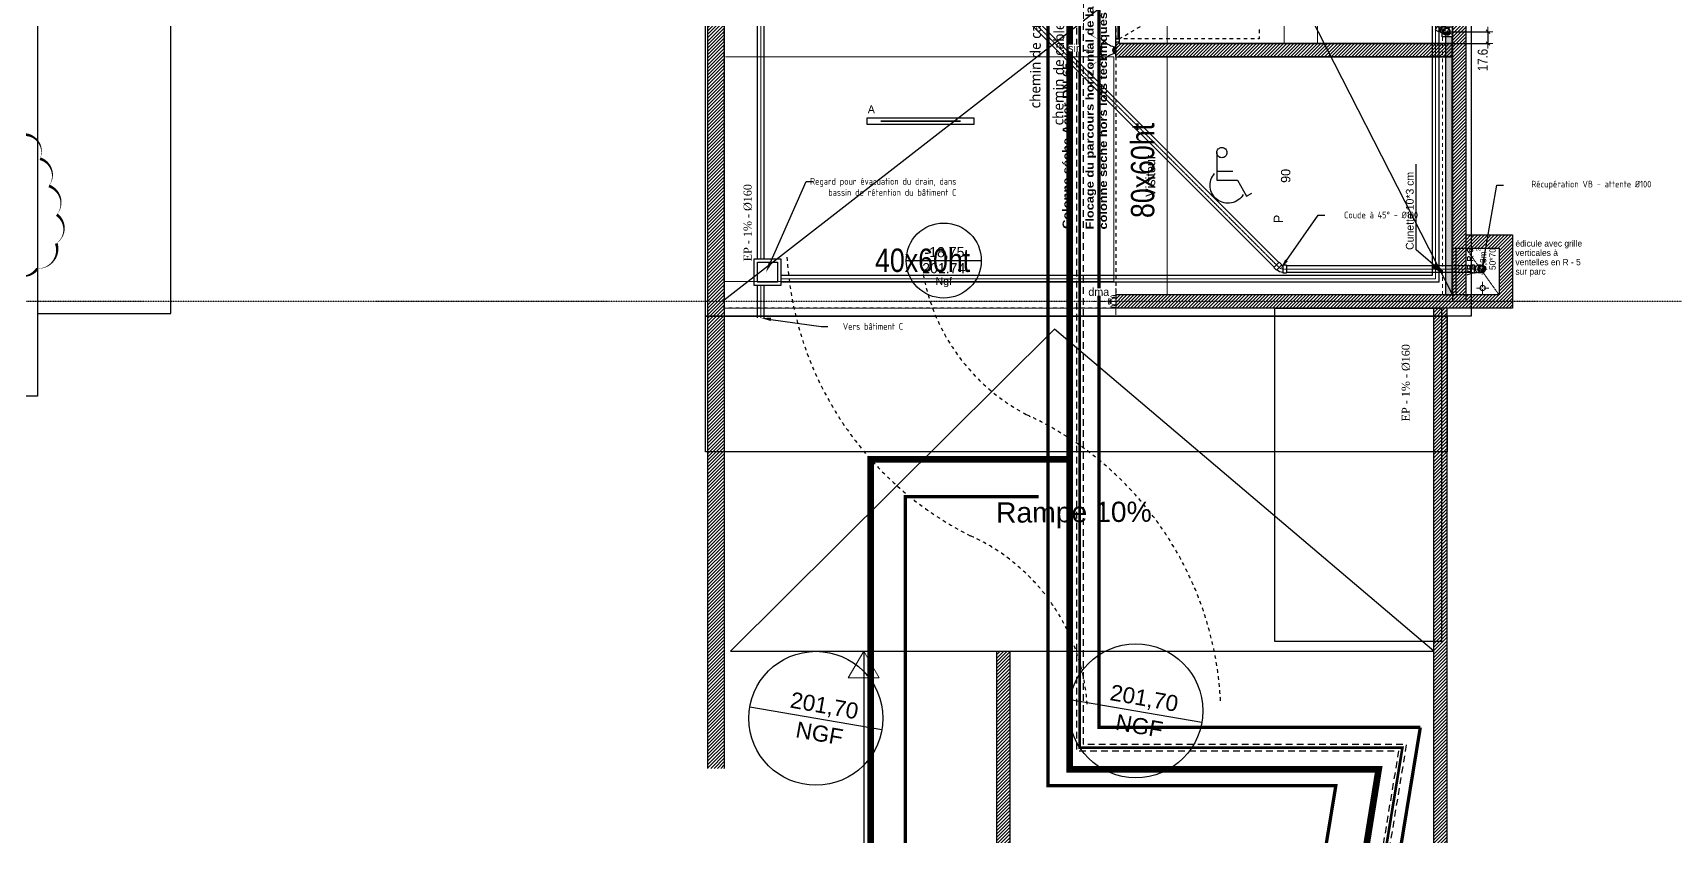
# Model space of a CAD drawing. Header units: centimetres. Extents: x 2097 to 16812, y -3973 to 8191.
# Drawn here: x 9811 to 12275, y 1532 to 2738 of the extents above; entities that cross this region are included whole.
import ezdxf
from ezdxf import colors
from ezdxf.entities.mleader import LeaderData, LeaderLine
from ezdxf.math import Vec2, Vec3

# ---------------------------------------------------------------- set-up
doc = ezdxf.new("R2010")
doc.units = ezdxf.units.CM
for name, pattern in [('ACAD_ISO02W100', [15, 12, -3]), ('AXES', [4, 2.5, -0.5, 0.5, -0.5]), ('CACHE', [0.75, 0.5, -0.25]), ('prlm_ef', [0.165, 0.1, -0.065]), ('Style de ligne -1', [0.41664, 0.20828, -0.20836]), ('VW-01', [0.41656, 0.20828, -0.20828])]:
    doc.linetypes.add(name, pattern=pattern)
doc.layers.get('0').update_dxf_attribs({"color": 252, "lineweight": 18})
for name, color, linetype, lineweight in [('01_poutres', 252, 'Continuous', 20), ('01_texte_repere', 252, 'Continuous', 20), ('_GAZELEC-RESERVATION', 1, 'Continuous', 18), ('AA_COTES', 253, 'Continuous', 0), ('Fontanel-rsd', 7, 'Continuous', 0)]:
    doc.layers.add(name, color=color, linetype=linetype, lineweight=lineweight)
for name, color, linetype in [('01_texte', 252, 'Continuous'), ('B GÈnÈral_Hatch', 252, 'Continuous'), ('B Général', 252, 'Continuous'), ('C ANNOTATIONS-axes horizontaux', 252, 'VW-01'), ('C ANNOTATIONS-Niveaux', 252, 'Continuous'), ('C ANNOTATIONS-prestations', 252, 'Continuous'), ('C ANNOTATIONS-texte', 252, 'Continuous'), ('C ANNOTATIONS-texte_Hatch', 252, 'Continuous'), ('prlm-BA', 252, 'Continuous'), ('prlm-CHAUFF', 30, 'Continuous'), ('prlm-EAU-EF', 161, 'Continuous'), ('prlm-EAU-EP', 141, 'Continuous'), ('prlm-ELEC-BT', 63, 'Continuous'), ('prlm-ELEC-CFO', 201, 'Continuous'), ('prlm-ELEC-SSI', 230, 'Continuous'), ('prlm-MOD', 64, 'Continuous'), ('prlm-TELECOM', 30, 'Continuous')]:
    doc.layers.add(name, color=color, linetype=linetype)
doc.layers.add('prlm-ZEROPLOT', color=254, linetype='Continuous', plot=False)
doc.styles.add('Arial', font='arial.ttf')
doc.styles.add('CEDREP', font='')
doc.styles.add('CHAUFF', font='trebucbi.ttf', dxfattribs={"height": 0.001})
doc.styles.add('Eurostile', font='')
doc.styles.add('Eurostile (bold)', font='')
doc.styles.add('Geneva', font='arial.ttf')
doc.styles.add('Helvetica', font='arial.ttf')
doc.styles.add('prlm-eau-ef', font='ariblk.ttf', dxfattribs={"height": 18})
doc.styles.add('prlm-eau-euev', font='pala.ttf', dxfattribs={"height": 18})
doc.styles.add('prlm-elec-cfo', font='comic.ttf', dxfattribs={"height": 12})
doc.styles.add('prlm-elec-ssi', font='comic.ttf', dxfattribs={"height": 12})
doc.styles.get("Standard").update_dxf_attribs({"font": 'isocp.shx', "height": 15})
doc.styles.add('STYLE2', font='ARIALN.TTF')
doc.styles.get('CEDREP').set_extended_font_data('Gill Sans MT Condensed')
doc.styles.get('Eurostile').set_extended_font_data('Eurostile')
doc.styles.get('Eurostile (bold)').set_extended_font_data('Eurostile', bold=True)
doc.dimstyles.new('JB50', dxfattribs={"dimscale": 0.1, "dimtxt": 150, "dimasz": 15, "dimexe": 0.1, "dimexo": 0.1, "dimgap": 0.09, "dimtad": 1, "dimdec": 1, "dimdsep": 46, "dimtxsty": 'STYLE2', "dimblk1": 'BOND_G', "dimblk2": 'BOND_D', "dimsah": 1, "dimcen": 1.5, "dimdle": 0.01, "dimse1": 1, "dimse2": 1, "dimclrd": 256, "dimclre": 256, "dimclrt": 256, "dimazin": 2, "dimtfac": 2.333333, "dimtdec": 1, "dimtix": 1, "dimtmove": 2, "dimatfit": 3, "dimldrblk": 'BOND_G', "dimfxl": 1, "dimtolj": 1, "dimtzin": 0, "dimarcsym": 0})
pattern_1 = [(45, (0, 0), (2.4253472, -2.6458333), [])]

# ---------------------------------------------------------------- blocks, each defined once
blk = doc.blocks.new('Parking Spaces-10')
at = {"layer": 'B Général', "linetype": 'Continuous'}
for p, q in [((0, 0), (0, 500)), ((263, 0), (263, 500)), ((263, 0), (263, 500)), ((526, 0), (526, 500)), ((0, 0), (263, 0)), ((263, 0), (526, 0))]:
    blk.add_line(p, q, dxfattribs=at)
at = {"layer": 'B Général', "extrusion": (0, 0, -1), "char_height": 14.12, "attachment_point": 5, "text_direction": (1, 0, 0), "line_spacing_factor": 0.894142, "style": 'Eurostile'}
for s, insert in [('88', (131.5, 250)), ('89', (394.5, 250))]:
    blk.add_mtext(s, dxfattribs=dict(at, insert=insert))
blk = doc.blocks.new('Porte basculante ht200cm')
at = {"layer": 'B Général', "linetype": 'Style de ligne -1', "ltscale": 25.4}
for p, q in [((-123, -2.5), (0, -212.5)), ((0, -212.5), (123, -2.5))]:
    blk.add_line(p, q, dxfattribs=at)
at = {"layer": 'B Général', "linetype": 'Continuous', "flags": 128}
for points in [[(-128, 2.5), (128, 2.5), (128, -2.5), (-128, -2.5)], [(-123, 2.5), (123, 2.5), (123, -0.5), (-123, -0.5)]]:
    blk.add_lwpolyline(points, close=True, dxfattribs=at)
at = {"layer": 'B Général', "flags": 128}
for points in [[(-128, 2.5), (-123, 2.5), (-123, -2.5), (-128, -2.5)], [(123, 2.5), (128, 2.5), (128, -2.5), (123, -2.5)]]:
    blk.add_lwpolyline(points, close=True, dxfattribs=at)
at = {"layer": 'B Général', "linetype": 'Style de ligne -1', "ltscale": 25.4, "flags": 128}
blk.add_lwpolyline([(-123, -2.5), (123, -2.5), (123, -212.5), (-123, -212.5)], close=True, dxfattribs=at)
at = {"layer": 'B Général', "insert": (-66, -238.4), "char_height": 12.9, "attachment_point": 1, "line_spacing_factor": 0.894142, "style": 'Eurostile'}
blk.add_mtext('G', dxfattribs=at)
at = {"layer": 'C ANNOTATIONS-prestations', "insert": (-62.6, -9), "char_height": 7.059, "attachment_point": 1, "line_spacing_factor": 0.894142, "style": 'Eurostile'}
blk.add_mtext('Porte basculante ht 217 cm', dxfattribs=at)
blk = doc.blocks.new('Groupe-3-1')
at = {"layer": 'C ANNOTATIONS-prestations', "linetype": 'VW-01', "ltscale": 25.4}
for centre, radius, start, end in [((11441.6, 2430), 500, 183.3525, 243.3575), ((11441.6, 2430), 300, 186.5002, 243.3575), ((11093.3, 1710), 500, 2.9039, 65.5737), ((11093.3, 1710), 300, 3.874, 65.5737)]:
    blk.add_arc(centre, radius, start, end, dxfattribs=at)
blk = doc.blocks.new('Groupe-26-1')
at = {"layer": 'B Général', "linetype": 'Continuous', "lineweight": 18}
for p, q in [((11057.5, 1809.7), (11034.4, 1769.8)), ((11057.5, 1809.7), (11080.6, 1769.8)), ((11034.4, 1769.8), (11057.5, 1769.8)), ((11080.6, 1769.8), (11057.5, 1769.8))]:
    blk.add_line(p, q, dxfattribs=at)
blk = doc.blocks.new('Groupe-105-1')
at = {"layer": 'B Général', "linetype": 'Continuous'}
blk.add_line((11564.5, 1702.8), (11366.5, 1737), dxfattribs=at)
blk.add_circle((11465.6, 1720.3), 100.5, dxfattribs=at)
at = {"layer": 'B Général', "insert": (11487.8, 1793.1), "char_height": 24.06, "attachment_point": 2, "rotation": 349.9238, "line_spacing_factor": 1.05726, "style": 'Geneva'}
blk.add_mtext('\\P201,70 \\PNGF\\P', dxfattribs=at)
blk = doc.blocks.new('Groupe-106-1')
at = {"layer": 'B Général', "linetype": 'Continuous'}
blk.add_line((11084.7, 1691.6), (10886.8, 1725.8), dxfattribs=at)
blk.add_circle((10985.8, 1709.1), 100.5, dxfattribs=at)
at = {"layer": 'B Général', "insert": (11008.1, 1781.9), "char_height": 24.06, "attachment_point": 2, "rotation": 349.9238, "line_spacing_factor": 1.05726, "style": 'Geneva'}
blk.add_mtext('\\P201,70 \\PNGF\\P', dxfattribs=at)
blk = doc.blocks.new('Groupe-109-1')
at = {"layer": 'B GÈnÈral_Hatch', "linetype": 'Continuous'}
h = blk.add_hatch(dxfattribs=at)
h.set_pattern_fill('50_BETON', color=256, style=0, pattern_type=2)
h.set_pattern_definition(pattern_1)
h.paths.add_polyline_path([(11912.4, 1179.1), (11932.4, 1195.9), (11932.4, 2324.5), (11912.4, 2324.5)])
h = blk.add_hatch(dxfattribs=at)
h.set_pattern_fill('50_BETON', color=256, style=0, pattern_type=2)
h.set_pattern_definition(pattern_1)
h.paths.add_polyline_path([(11257.3, 1058.8), (11277.3, 1065.4), (11277.3, 1809.7), (11257.3, 1809.7)])
at = {"layer": 'B Général', "linetype": 'Continuous'}
for p, q in [((11912.4, 1179.1), (11912.4, 2324.5)), ((11912.4, 1179.1), (11912.4, 2324.5)), ((11932.4, 1195.9), (11932.4, 2324.5)), ((11932.4, 1195.9), (11932.4, 2324.5)), ((10857.7, 1809.7), (11343.9, 2293)), ((11912.4, 1810), (11343.9, 2293)), ((10857.7, 1809.7), (11912.4, 1810)), ((10857.7, 1809.7), (11257.3, 1809.7)), ((11057.5, 1809.7), (11057.5, 869.7)), ((11257.3, 1058.8), (11257.3, 1809.7)), ((11257.3, 1058.8), (11257.3, 1809.7)), ((11277.3, 1065.4), (11277.3, 1809.7)), ((11277.3, 1286.2), (11277.3, 1809.7)), ((11057.5, 1776.3), (11057.5, 921.3))]:
    blk.add_line(p, q, dxfattribs=at)
at = {"layer": 'B Général', "linetype": 'Continuous', "flags": 128}
blk.add_lwpolyline([(11673.9, 1824.5), (11673.9, 2324.5), (11923.9, 2324.5), (11923.9, 1824.5)], close=True, dxfattribs=at)
at = {"layer": 'B Général'}
for name in ['Groupe-106-1', 'Groupe-26-1', 'Groupe-105-1']:
    blk.add_blockref(name, (0, 0), dxfattribs=at)
at = {"layer": 'C ANNOTATIONS-prestations'}
blk.add_blockref('Groupe-3-1', (0, 0), dxfattribs=at)
at = {"layer": 'B Général', "insert": (11255.8, 2032.9), "char_height": 30.39, "attachment_point": 1, "rotation": 0.3682, "line_spacing_factor": 0.830883, "style": 'Helvetica'}
blk.add_mtext('Rampe 10%', dxfattribs=at)
blk = doc.blocks.new('Groupe-113-1')
at = {"layer": 'C ANNOTATIONS-Niveaux', "linetype": 'Continuous'}
for p, q in [((11121.4, 2395.9), (11233.9, 2395.9)), ((11140.1, 2395.9), (11215.1, 2395.9))]:
    blk.add_line(p, q, dxfattribs=at)
blk.add_circle((11177.6, 2395.9), 56.3, dxfattribs=at)
at = {"layer": 'C ANNOTATIONS-Niveaux', "attachment_point": 2, "rotation": 0, "line_spacing_factor": 0.959385, "style": 'Arial'}
for s, insert, char_height in [('-18,75', (11178.6, 2416.1), 15.15), ('201.74', (11177.6, 2392), 15.15), ('Ngf', (11177.6, 2370.7), 11.36)]:
    blk.add_mtext(s, dxfattribs=dict(at, insert=insert, char_height=char_height))
blk = doc.blocks.new('Groupe-116-1')
at = {"layer": 'B Général', "lineweight": 18}
for p, q in [((11984.2, 2354.6), (11976.3875, 2354.6)), ((11985.7625, 2356.1625), (11985.7625, 2363.975)), ((11985.7625, 2353.0375), (11985.7625, 2345.225)), ((11987.325, 2354.6), (11995.1375, 2354.6))]:
    blk.add_line(p, q, dxfattribs=at)
blk.add_circle((11985.7625, 2354.6), 3.9062, dxfattribs=at)
blk = doc.blocks.new('Parking Spaces-12')
at = {"layer": 'B Général', "linetype": 'Continuous'}
for p, q in [((0, 0), (0, 500)), ((357, 0), (357, 500)), ((0, 0), (357, 0))]:
    blk.add_line(p, q, dxfattribs=at)
at = {"layer": 'B Général', "insert": (178.5, 250), "char_height": 14.12, "attachment_point": 5, "line_spacing_factor": 0.894142, "style": 'Eurostile'}
blk.add_mtext('90', dxfattribs=at)
blk = doc.blocks.new('Groupe-124-1')
at = {"layer": 'C ANNOTATIONS-texte_Hatch', "linetype": 'Continuous'}
blk.add_hatch(color=250, dxfattribs=at).paths.add_polyline_path([(11916.3, 2391.6), (11925.5, 2378), (11910.7, 2385.2)])
at = {"layer": 'C ANNOTATIONS-texte', "flags": 128}
blk.add_lwpolyline([(11925.5, 2378), (11885.9, 2411.8), (11885.9, 2540.5)], dxfattribs=at)
blk.add_lwpolyline([(11916.3, 2391.6), (11925.5, 2378), (11910.7, 2385.2)], close=True, dxfattribs=at)
at = {"layer": 'C ANNOTATIONS-texte', "insert": (11870.6, 2411.8), "char_height": 11.765, "attachment_point": 1, "rotation": 90, "line_spacing_factor": 0.894142, "style": 'Eurostile'}
blk.add_mtext('Cunette 10*3 cm', dxfattribs=at)
blk = doc.blocks.new('Hand.')
at = {"layer": 'B Général', "linetype": 'Continuous'}
for p, q in [((-21.3, 34.1), (-21.3, -7.4)), ((-21.3, 6.3), (2.7, 6.3)), ((-21.3, -7.4), (9.9, -7.4)), ((9.9, -7.4), (23.5, -31.1)), ((23.5, -31.1), (31.3, -26.6))]:
    blk.add_line(p, q, dxfattribs=at)
at = {"layer": 'B Général', "linetype": 'Continuous', "flags": 128}
blk.add_lwpolyline([(-13.7, 26.4, -0.414214), (-21.3, 34.1, -0.414214), (-13.7, 41.8, -0.414214), (-6, 34.1, -0.414214)], format="xyb", close=True, dxfattribs=at)
blk.add_lwpolyline([(18.4, -28.8), (18.4, -28.8, -0.440622), (-20.4, -36.6), (-20.4, -36.6, -0.440622), (-24.6, 2.7)], format="xyb", dxfattribs=at)
blk = doc.blocks.new('A$C711F189D')
at = {"layer": '01_poutres', "color": 0}
for points in [[(2303, -467), (2303, -993)], [(2478.5, -467), (2478.5, -993)], [(2528.5, -467), (2528.5, -993)], [(1640.9, -1013), (2223, -1013)], [(2223, -1013), (2223, -1349.9)], [(2303, -1013), (2303, -1369.9)], [(1638.9, -1349.9), (2223, -1349.9)], [(1638.9, -1389.9), (2226, -1389.9)]]:
    blk.add_lwpolyline(points, dxfattribs=at)
at = {"layer": '01_texte', "color": 0}
for points in [[(2305.3, -859.4), (2305.3, -859.4), (1638.9, -1378)], [(2470.6, -859.4), (2731, -1369.9)]]:
    blk.add_lwpolyline(points, dxfattribs=at)
at = {"layer": '01_texte_repere', "color": 0, "char_height": 35, "width": 164.804, "attachment_point": 8, "style": 'CEDREP'}
for s, insert, rotation in [('80x60ht ', (2284.3, -1183.4), 90), ('40x60ht ', (1936.4, -1336.1), 0.0002)]:
    blk.add_mtext(s, dxfattribs=dict(at, insert=insert, rotation=rotation))
blk = doc.blocks.new('xi.lumA')
at = {"layer": 'prlm-ELEC-CFO', "color": 0, "linetype": 'ByBlock', "lineweight": -2, "ltscale": 50}
blk.add_lwpolyline([(-80, -5), (-80, 5), (80, 5), (80, -5)], close=True, dxfattribs=at)
at = {"layer": 'prlm-ELEC-CFO', "color": 0, "linetype": 'ByBlock', "lineweight": 5, "ltscale": 50, "const_width": 2.6}
blk.add_lwpolyline([(-60, 0), (60, 0), (60, 0)], dxfattribs=at)
blk = doc.blocks.new('xi.dma')
at = {"layer": 'prlm-ELEC-CFO', "color": 0, "linetype": 'ACAD_ISO02W100', "lineweight": 5, "flags": 128}
for points in [[(0, 0), (0, 35)], [(-20, 0), (20, 0)]]:
    blk.add_lwpolyline(points, dxfattribs=at)
at = {"layer": 'prlm-ELEC-CFO', "color": 0, "linetype": 'ByBlock', "lineweight": 5}
for radius, start, end in [(9, 145, 191.803), (6.5, 145, 199.0387), (9, 55, 125), (5, 145, 207.3745), (6.5, 55, 125), (5, 55, 125), (5, 332.6255, 35), (6.5, 340.9613, 35), (9, 348.197, 35)]:
    blk.add_arc((0, 2.4), radius, start, end, dxfattribs=at)
blk = doc.blocks.new('xi.sir')
at = {"layer": 'prlm-ELEC-SSI'}
blk.add_hatch(color=0, dxfattribs=at).paths.add_polyline_path([(-4.8, 0), (4.8, 0, 1)])
at = {"layer": 'prlm-ELEC-SSI', "color": 0, "flags": 128}
for points in [[(0, 30, 0, 2.25, 0), (0, 48.8, 0, 0, 0)], [(-15.9, 25.5, 0, 1.5, 0), (-23.8, 38.2, 0, 0, 0)], [(15.9, 25.5, 0, 1.5, 0), (23.8, 38.2, 0, 0, 0)]]:
    blk.add_lwpolyline(points, format="xyseb", dxfattribs=at)
blk.add_lwpolyline([(-4.8, 0), (4.8, 0)], dxfattribs=at)
at = {"layer": 'prlm-ELEC-SSI', "color": 0}
for centre, radius, start, end in [((0, 0), 22.5, 50.6187, 129.3813), ((-33, -4.1), 28.5, 8.2221, 48.8754), ((0, 0), 4.81, 0, 180), ((33, -4.1), 28.5, 131.1246, 171.7779)]:
    blk.add_arc(centre, radius, start, end, dxfattribs=at)
blk = doc.blocks.new('PVC DN100 C 90° Mont')
at = {"linetype": 'Continuous'}
h = blk.add_hatch(color=9, dxfattribs=at)
edge = h.paths.add_edge_path()
edge.add_arc((174, 0), 45, 270, 450)
edge.add_arc((174, 23), 22.5, 90, 270)
edge.add_arc((174, -22), 22.5, -90, 90, ccw=False)
at = {"color": 0, "linetype": 'ByBlock', "lineweight": -2}
for p, q in [((0, 50), (0, 56)), ((0, 56), (57, 56)), ((0, -50), (0, 50)), ((57, 56), (57, 50)), ((57, 50), (94, 50)), ((57, 50), (57, -50)), ((152, 56), (111, 56)), ((174, 50), (152, 50)), ((0, -56), (0, -50)), ((57, -56), (0, -56)), ((57, -50), (94, -50)), ((57, -50), (57, -56)), ((152, -56), (111, -56)), ((174, -50), (152, -50))]:
    blk.add_line(p, q, dxfattribs=at)
at = {"color": 9, "linetype": 'AXES'}
for p, q in [((0, 0), (254, 0)), ((174, 80), (174, -80))]:
    blk.add_line(p, q, dxfattribs=at)
at = {"color": 9, "linetype": 'Continuous'}
for p, q in [((174, 34), (163, 23)), ((163, 23), (174, 23)), ((174, 3), (174, 11)), ((197, 0), (195, 11))]:
    blk.add_line(p, q, dxfattribs=at)
at = {"color": 0, "linetype": 'ByBlock', "lineweight": -2}
blk.add_circle((174, 0), 50, dxfattribs=at)
at = {"color": 9, "linetype": 'Continuous'}
for centre, radius, start, end in [((174, 23), 22.5, 90, 270), ((174, 23), 11.2, 90, 270), ((174, 0), 45, 270, 90), ((174, 0), 42, 0, 90), ((174, 0), 22.5, 0, 90), ((174, -21), 24, 269.8881, 90.1119), ((171, 0), 45.1, 273.9499, 0), ((174, -22), 22.5, 270, 90), ((171, -12), 34.1, 303.2236, 43.6125)]:
    blk.add_arc(centre, radius, start, end, dxfattribs=at)
at = {"color": 0, "linetype": 'ByBlock', "lineweight": -2}
for centre, major_axis, start_param, end_param in [((111, 0), (0, 55.7), 0, 3.141593), ((152, 0), (0, 55.7), 5.826833, 9.88113), ((152, 0), (0, 50), 0, 3.141593)]:
    blk.add_ellipse(centre, major_axis=major_axis, ratio=0.707107, start_param=start_param, end_param=end_param, dxfattribs=at)
blk = doc.blocks.new('BOND_G')
at = {"layer": 'AA_COTES', "color": 0}
for p, q in [((5, 0), (-5, 0)), ((1.8, 1.8), (-1.8, -1.8)), ((0, -5), (0, 15))]:
    blk.add_line(p, q, dxfattribs=at)
blk = doc.blocks.new('BOND_D')
at = {"layer": 'AA_COTES', "color": 0}
for p, q in [((5, 0), (-5, 0)), ((-1.8, -1.8), (1.8, 1.8)), ((0, 5), (0, -15))]:
    blk.add_line(p, q, dxfattribs=at)
blk = doc.blocks.new('*D269')
at = {"layer": 'Fontanel-rsd', "color": 1, "lineweight": -2, "ltscale": 0.2, "transparency": 16777216}
for p, q in [((11932.7, 2739.1), (11993.7, 2739.1)), ((11993.7, 2737.6), (11993.7, 2723)), ((11930.3, 2721.5), (11993.7, 2721.5))]:
    blk.add_line(p, q, dxfattribs=at)
at = {"layer": 'Fontanel-rsd', "color": 1, "lineweight": -2, "ltscale": 0.2, "transparency": 16777216, "xscale": 1.5, "yscale": 1.5, "zscale": 1.5}
for name, p, rotation in [('BOND_G', (11993.7, 2739.1), 90), ('BOND_D', (11993.7, 2721.5), 270)]:
    blk.add_blockref(name, p, dxfattribs=dict(at, rotation=rotation))
at = {"layer": 'Fontanel-rsd', "color": 1, "lineweight": 0, "ltscale": 0.2, "transparency": 16777216, "insert": (11986, 2696.7), "char_height": 15, "attachment_point": 5, "rotation": 90, "style": 'STYLE2'}
blk.add_mtext('\\A1;17.6', dxfattribs=at)
blk = doc.blocks.new('PVC DN100 C 45°')
at = {"color": 0, "lineweight": -2}
for p, q in [((0, 50), (0, 56)), ((0, 56), (57, 56)), ((0, 50), (0, -50)), ((57, 56), (57, 50)), ((57, 50), (57, -50)), ((112, 102), (72, 62)), ((72, 62), (76, 58)), ((76, 58), (147, -13)), ((116, 98), (112, 102)), ((116, 98), (187, 28)), ((151, -17), (191, 23)), ((191, 23), (187, 28)), ((0, -56), (0, -50)), ((57, -56), (0, -56)), ((57, -50), (57, -56)), ((147, -13), (151, -17))]:
    blk.add_line(p, q, dxfattribs=at)
at = {"color": 9, "linetype": 'AXES'}
for p, q in [((0, 0), (57, 0)), ((111, 23), (152, 63))]:
    blk.add_line(p, q, dxfattribs=at)
at = {"color": 0, "lineweight": -2}
for radius in [27, 127]:
    blk.add_arc((57, 77), radius, 270, 315, dxfattribs=at)
at = {"color": 9, "linetype": 'AXES'}
blk.add_arc((57, 77), 77, 270, 315, dxfattribs=at)

msp = doc.modelspace()

# ---------------------------------------------------------------- hatches: boundary and pattern name
at = {"layer": 'B GÈnÈral_Hatch', "linetype": 'Continuous'}
h = msp.add_hatch(dxfattribs=at)
h.set_pattern_fill('50_BETON', color=256, style=0, pattern_type=2)
h.set_pattern_definition(pattern_1)
h.paths.add_polyline_path([(11960.445, 5437.889), (11940.445, 5437.889), (11940.445, 2334.491), (11960.445, 2334.491)])
h = msp.add_hatch(dxfattribs=at)
h.set_pattern_fill('50_BETON', color=256, style=0, pattern_type=2)
h.set_pattern_definition(pattern_1)
h.paths.add_polyline_path([(10848.392, 1634), (10848.392, 3830.389), (10823.392, 3810.389), (10823.392, 1634)])
h = msp.add_hatch(dxfattribs=at)
h.set_pattern_fill('50_BETON', color=256, style=0, pattern_type=2)
h.set_pattern_definition(pattern_1)
h.paths.add_polyline_path([(11435.445, 2723.389), (11435.445, 2701.389), (11440.445, 2721.389), (11440.445, 2723.389)])
h = msp.add_hatch(dxfattribs=at)
h.set_pattern_fill('50_BETON', color=256, style=0, pattern_type=2)
h.set_pattern_definition(pattern_1)
h.paths.add_polyline_path([(11940.445, 2721.389), (11440.445, 2721.389), (11435.445, 2701.389), (11940.445, 2701.389)])
h = msp.add_hatch(dxfattribs=at)
h.set_pattern_fill('50_BETON', color=256, style=0, pattern_type=2)
h.set_pattern_definition(pattern_1)
h.paths.add_polyline_path([(12010.445, 2414.491), (12030.445, 2434.491), (11960.445, 2434.491), (11960.445, 2414.491)])
h = msp.add_hatch(dxfattribs=at)
h.set_pattern_fill('50_BETON', color=256, style=0, pattern_type=2)
h.set_pattern_definition(pattern_1)
h.paths.add_polyline_path([(12010.445, 2344.491), (12030.445, 2324.491), (12030.445, 2434.491), (12010.445, 2414.491)])
h = msp.add_hatch(dxfattribs=at)
h.set_pattern_fill('50_BETON', color=256, style=0, pattern_type=2)
h.set_pattern_definition(pattern_1)
h.paths.add_polyline_path([(11435.445, 2324.491), (12030.445, 2324.491), (12010.445, 2344.491), (11435.445, 2344.491)])
at = {"layer": 'Fontanel-rsd', "lineweight": 0}
h = msp.add_hatch(color=101, dxfattribs=at)
h.dxf.hatch_style = 1
h.paths.add_polyline_path([(11930.245, 2344.591), (11940.245, 2344.591), (11940.245, 2731.489), (11930.245, 2731.489)])

# ---------------------------------------------------------------- linework, layer by layer
at = {"layer": 'B Général', "linetype": 'Continuous', "lineweight": 18}
for p, q in [((11960.445, 5437.889), (11960.445, 2334.491)), ((10848.392, 3830.389), (10848.392, 1634)), ((10823.392, 3247.291), (10823.392, 1634)), ((11940.445, 3247.389), (11940.445, 2334.491)), ((11435.445, 2701.389), (11435.445, 2723.389)), ((11440.445, 2721.389), (11440.445, 2723.389)), ((11440.445, 2721.389), (11940.445, 2721.389)), ((11435.445, 2701.389), (11940.445, 2701.389)), ((11960.445, 2434.491), (12030.445, 2434.491)), ((11960.445, 2414.491), (12010.445, 2414.491)), ((12010.445, 2414.491), (12010.445, 2344.491)), ((12030.445, 2434.491), (12030.445, 2324.491)), ((12010.445, 2344.491), (11435.445, 2344.491)), ((12030.445, 2324.491), (11435.445, 2324.491))]:
    msp.add_line(p, q, dxfattribs=at)
at = {"layer": 'B Général', "linetype": 'Continuous'}
for p, q in [((11960.445, 5437.889), (11960.445, 2334.491)), ((10848.392, 3830.389), (10848.392, 1634)), ((11435.445, 2701.389), (11435.445, 3525.889)), ((10823.392, 3247.291), (10823.392, 1634)), ((11940.445, 3247.389), (11940.445, 2334.491)), ((11440.445, 2723.389), (11435.445, 2723.389)), ((11435.445, 2701.389), (11435.445, 2723.389)), ((11440.445, 2731.389), (11440.445, 2723.389)), ((11440.445, 2721.389), (11940.445, 2721.389)), ((11435.445, 2701.389), (11940.445, 2701.389)), ((11960.445, 2434.491), (12030.445, 2434.491)), ((11960.445, 2414.491), (12010.445, 2414.491)), ((12010.445, 2414.491), (12010.445, 2344.491)), ((12030.445, 2434.491), (12030.445, 2324.491)), ((11435.445, 2344.491), (11435.445, 2324.491)), ((12010.445, 2344.491), (11435.445, 2344.491)), ((12030.445, 2324.491), (11435.445, 2324.491))]:
    msp.add_line(p, q, dxfattribs=at)
at = {"layer": 'B Général', "linetype": 'VW-01', "lineweight": 18, "ltscale": 25.4}
msp.add_line((11925.461, 2344.491), (11925.461, 4689.389), dxfattribs=at)
at = {"layer": 'B Général', "linetype": 'VW-01', "ltscale": 25.4, "flags": 128}
msp.add_lwpolyline([(10848.392, 3786.347), (11435.445, 3786.347), (11435.445, 2324.491), (10848.392, 2324.491)], close=True, dxfattribs=at)
at = {"layer": 'B Général', "linetype": 'Continuous', "flags": 128}
for points in [[(11940.445, 2344.491), (11940.445, 2414.491), (11960.445, 2414.491), (11960.445, 2344.491)], [(11940.445, 2344.491), (11940.445, 2414.491), (11945.445, 2414.491), (11945.445, 2344.491)]]:
    msp.add_lwpolyline(points, close=True, dxfattribs=at)
at = {"layer": 'C ANNOTATIONS-axes horizontaux'}
msp.add_line((12370.813, 2334.491), (7910.813, 2334.491), dxfattribs=at)
at = {"layer": 'Fontanel-rsd', "color": 140, "lineweight": 30}
for points in [[(11910.245, 3748.206), (11910.245, 2373.491)], [(11920.245, 3748.206), (11920.245, 2363.491)], [(10908.292, 2398.491), (10908.292, 3332.391)], [(10898.292, 2398.491), (10898.292, 3322.391)], [(11910.245, 2373.491), (10933.292, 2373.491)], [(10898.292, 2309.728), (10898.292, 2358.491)], [(10908.292, 2309.728), (10908.292, 2358.491)]]:
    msp.add_lwpolyline(points, dxfattribs=at)
at = {"layer": 'Fontanel-rsd', "color": 9, "linetype": 'AXES', "lineweight": 15, "ltscale": 0.3}
for points in [[(11915.245, 3749.961), (11915.245, 2368.491)], [(10903.292, 2398.491), (10903.292, 3327.391)], [(11915.245, 2368.491), (10933.292, 2368.491)], [(11967.815, 2383.105), (11691.622, 2383.18)], [(10903.292, 2309.728), (10903.292, 2358.491)]]:
    msp.add_lwpolyline(points, dxfattribs=at)
at = {"layer": 'Fontanel-rsd', "color": 1, "lineweight": 30}
msp.add_lwpolyline([(11940.245, 2731.489), (11925.245, 2731.489), (11925.245, 2746.489), (11940.245, 2746.489)], close=True, dxfattribs=at)
at = {"layer": 'Fontanel-rsd', "color": 94, "lineweight": 30}
msp.add_lwpolyline([(11930.245, 2344.591), (11940.245, 2344.591), (11940.245, 2731.489), (11930.245, 2731.489)], close=True, dxfattribs=at)
at = {"layer": 'Fontanel-rsd', "color": 3, "linetype": 'CACHE', "lineweight": 18}
msp.add_lwpolyline([(11960.245, 2414.591), (12010.245, 2344.591)], dxfattribs=at)
at = {"layer": 'Fontanel-rsd', "color": 140, "lineweight": 30, "ltscale": 0.5}
for points in [[(10893.292, 2358.491), (10893.292, 2398.491), (10933.292, 2398.491), (10933.292, 2358.491)], [(10898.292, 2363.491), (10898.292, 2393.491), (10928.292, 2393.491), (10928.292, 2363.491)]]:
    msp.add_lwpolyline(points, close=True, dxfattribs=at)
at = {"layer": 'Fontanel-rsd', "color": 1, "lineweight": 30}
for points in [[(11967.816, 2388.105), (11691.622, 2388.18)], [(11967.814, 2378.192), (11691.622, 2378.18)]]:
    msp.add_lwpolyline(points, dxfattribs=at)
at = {"layer": 'prlm-EAU-EF', "color": 1, "linetype": 'prlm_ef', "ltscale": 100, "const_width": 4, "flags": 128}
msp.add_lwpolyline([(7096.338, 3799.236), (7096.338, 3849.772), (7096.338, 4051.745), (11381.543, 4051.745), (11381.543, 1665.269), (11865.514, 1665.269), (11642.532, 304.312), (12400.418, 170.625), (12305.129, -393.052)], dxfattribs=at)
at = {"layer": 'prlm-EAU-EF', "linetype": 'prlm_ef', "ltscale": 300, "const_width": 5, "flags": 128}
for points in [[(11410.246, 3960.75), (11410.246, 1695.348), (11892.284, 1695.348)], [(11892.284, 1695.348), (11669.303, 334.392), (12421.431, 196.643), (12326.969, -362.139)]]:
    msp.add_lwpolyline(points, dxfattribs=at)
at = {"layer": 'prlm-ELEC-BT', "linetype": 'prlm_ef', "ltscale": 100, "const_width": 10, "flags": 128}
for points in [[(9505.92, 3789.7), (9505.92, 3922.693), (11366.563, 3922.693), (11366.563, 1632.737), (11829.883, 1632.737), (11610.933, 272.844), (12344.361, 138.305), (12259.354, -390.19)], [(11366.563, 2097.768), (11067.975, 2097.768), (11067.975, 931.587), (11275.025, 724.537)]]:
    msp.add_lwpolyline(points, dxfattribs=at)
at = {"layer": 'prlm-MOD', "linetype": 'prlm_ef', "ltscale": 100, "flags": 128}
for points in [[(7091.338, 3799.236), (7091.338, 3849.772), (7091.338, 4056.745), (11386.543, 4056.745), (11386.543, 1670.269), (11871.4, 1670.269), (11648.265, 308.378), (12406.175, 174.687), (12310.059, -393.885)], [(7101.338, 3799.236), (7101.338, 3849.772), (7101.338, 4046.745), (11376.543, 4046.745), (11376.543, 1660.269), (11859.628, 1660.269), (11636.799, 300.247), (12394.66, 166.564), (12300.198, -392.218)]]:
    msp.add_lwpolyline(points, dxfattribs=at)
at = {"layer": 'prlm-MOD'}
msp.add_lwpolyline([(9775.842, 2383.072, 0, 4.2, 0.52056705), (9818.241, 2383.857, 0, 4.2, 0.52056705), (9818.241, 2383.857, 0, 4.2, 0.52056705), (9846.507, 2421.529, 0, 4.2, 0.52056705), (9846.507, 2421.529, 0, 4.2, 0.52056705), (9847.292, 2464.695, 0, 4.2, 0.52056705), (9847.292, 2464.695, 0, 4.2, 0.52056705), (9835.515, 2507.861, 0, 4.2, 0.52056705), (9835.515, 2507.861, 0, 4.2, 0.52056705), (9822.167, 2548.672, 0, 4.2, 0.52056705), (9822.167, 2548.672, 0, 4.2, 0.52056705), (9800.182, 2584.775, 0, 4.2, 0.52056705)], format="xyseb", dxfattribs=at)
at = {"layer": 'prlm-TELECOM', "linetype": 'prlm_ef', "ltscale": 300, "const_width": 5, "flags": 128}
for points in [[(9565.745, 3789.7), (9565.745, 3880.287), (11334.127, 3880.287), (11334.127, 1608.027), (11765.589, 1608.027), (11540.746, 241.322), (12252.04, 121.887), (12169.373, -379.392)], [(11320.064, 2041.507), (11119.887, 2041.507), (11119.887, 930.795), (11285.3, 765.382)]]:
    msp.add_lwpolyline(points, dxfattribs=at)
at = {"layer": 'prlm-ZEROPLOT'}
for points in [[(8418.485, 4917.388), (10859.388, 4917.388), (10859.389, 3517.39), (9818.485, 3517.39), (9818.485, 2192.491), (8418.485, 2192.491)], [(10820.388, 3517.389), (11968.445, 3517.389), (11968.445, 2312.491), (10820.388, 2312.491)], [(10018.485, 2952.491), (9818.485, 2952.491), (9818.485, 2316.491), (10018.485, 2316.491)], [(11932.365, 2109.101), (10820.402, 2109.101), (10820.388, 2312.491), (11932.351, 2312.491)]]:
    msp.add_lwpolyline(points, close=True, dxfattribs=at)

# ---------------------------------------------------------------- block references
at = {"layer": 'B Général', "xscale": -1, "rotation": 90}
msp.add_blockref('Parking Spaces-10', (11940.445, 3247.389), dxfattribs=at)
at = {"layer": 'B Général'}
for name, p, rotation in [('Porte basculante ht200cm', (11437.945, 2851.389), 89.99999999668681), ('Parking Spaces-12', (11940.445, 2344.389), 90), ('Hand.', (11608.345, 2523.718), 0.00308177007475844)]:
    msp.add_blockref(name, p, dxfattribs=dict(at, rotation=rotation))
for name in ['Groupe-113-1', 'Groupe-109-1', 'Groupe-116-1']:
    msp.add_blockref(name, (0, 0), dxfattribs=at)
at = {"layer": 'C ANNOTATIONS-texte'}
msp.add_blockref('Groupe-124-1', (0, 0), dxfattribs=at)
at = {"layer": 'Fontanel-rsd', "color": 1, "lineweight": 30}
for name, p, xscale, yscale, zscale, rotation in [('PVC DN100 C 90° Mont', (11917.217, 2747.023, 0), -0.1, 0.09999999999999999, 0.09999999999999999, 152.835551452203), ('PVC DN100 C 45°', (11691.622, 2383.188, 0), -0.1, 0.1, 0.1, 0.001549949109778126), ('PVC DN100 C 90° Mont', (11967.815, 2383.192), -0.09999999999999995, 0.09999999999999999, 0.09999999999999999, 179.9845705432694)]:
    msp.add_blockref(name, p, dxfattribs=dict(at, xscale=xscale, yscale=yscale, zscale=zscale, rotation=rotation))
at = {"layer": 'prlm-BA'}
msp.add_blockref('A$C711F189D', (9209.484, 3714.389), dxfattribs=at)
at = {"layer": 'prlm-ELEC-CFO'}
msp.add_blockref('xi.lumA', (11142.921, 2604.889), dxfattribs=at)
at = {"layer": 'prlm-ELEC-CFO', "rotation": 90}
msp.add_blockref('xi.dma', (11435.445, 2334.491), dxfattribs=at)
at = {"layer": 'prlm-ELEC-SSI', "lineweight": 20, "rotation": 89.99999999999999}
msp.add_blockref('xi.sir', (11435.445, 2711.385), dxfattribs=at)

# ---------------------------------------------------------------- texts
at = {"layer": 'B Général', "insert": (11672.466, 2452), "char_height": 14.118, "attachment_point": 1, "rotation": 90, "line_spacing_factor": 0.894142, "style": 'Eurostile'}
msp.add_mtext('P', dxfattribs=at)
at = {"layer": 'B Général', "insert": (12034.97, 2426.264), "char_height": 9.412, "width": 107, "attachment_point": 1, "line_spacing_factor": 0.894142, "style": 'Eurostile'}
msp.add_mtext('édicule avec grille verticales à ventelles en R - 5 sur parc', dxfattribs=at)
at = {"layer": 'C ANNOTATIONS-texte', "rotation": 90, "line_spacing_factor": 0.894142}
for s, insert, char_height, width, attachment_point, style in [('Visiteur', (11480.604, 2522.94), 14.118, 356.89797, 2, 'Eurostile'), ('VB R-6\\P{\\fEurostile|b0|i0|c0|p0;0,3m}{\\fEurostile|b0|i0|c0|p0;\\H0.6667x;\\S2^ ;}{\\fEurostile|b0|i0|c0|p0; }{\\fEurostile|b0|i0|c0|p0;50*70}', (11962.181, 2414.491), 9.412001, 58.99094, 3, 'Eurostile (bold)')]:
    msp.add_mtext(s, dxfattribs=dict(at, insert=insert, char_height=char_height, width=width, attachment_point=attachment_point, style=style))
at = {"layer": 'prlm-CHAUFF', "insert": (11306.753, 2624.309), "char_height": 15.4811, "attachment_point": 1, "rotation": 89.501316, "style": 'CHAUFF'}
msp.add_mtext_dynamic_manual_height_columns('chemin de cables Telecom', width=325.20167, gutter_width=75, heights=[0], dxfattribs=at)
at = {"layer": 'prlm-EAU-EF', "color": 1, "linetype": 'prlm_ef', "ltscale": 100, "insert": (11355.76, 2443.386), "char_height": 12, "width": 543.68527, "attachment_point": 1, "rotation": 90, "style": 'prlm-eau-ef'}
msp.add_mtext('Colonne séche Acier DN 65', dxfattribs=at)
at = {"layer": 'prlm-EAU-EP', "char_height": 12, "width": 151.08592, "attachment_point": 1, "rotation": 90, "style": 'prlm-eau-euev'}
for insert in [(10877.363, 2394.771), (11864.478, 2154.615)]:
    msp.add_mtext('EP - 1% - %%C160', dxfattribs=dict(at, insert=insert))
at = {"layer": 'prlm-ELEC-BT', "linetype": 'prlm_ef', "ltscale": 100, "insert": (11341.466, 2598.818), "char_height": 15.4811, "attachment_point": 1, "rotation": 89.501316, "style": 'CHAUFF'}
msp.add_mtext_dynamic_manual_height_columns('chemin de cables Courants Forts', width=395.64891, gutter_width=75, heights=[0], dxfattribs=at)
at = {"layer": 'prlm-MOD', "linetype": 'prlm_ef', "ltscale": 100, "insert": (11390.432, 2442.438), "char_height": 12, "width": 345.10908, "attachment_point": 1, "rotation": 90, "style": 'prlm-eau-ef'}
msp.add_mtext('Flocage du parcours horizontal de la colonne sèche hors lots techniques', dxfattribs=at)

# ---------------------------------------------------------------- dimensions: what is measured, and where the dimension line sits
at = {"layer": 'Fontanel-rsd', "color": 1, "lineweight": 0, "ltscale": 0.2}
dim = msp.add_linear_dim(base=(11993.667, 2721.489), p1=(11932.725, 2739.066, 0), p2=(11930.245, 2721.489), angle=90, dimstyle='JB50', override={"dimse1": 0, "dimse2": 0, "dimclrd": 1, "dimclre": 1, "dimclrt": 1}, dxfattribs=at)
dim.commit()
dim.dimension.update_dxf_attribs({"geometry": '*D269', "text_midpoint": (11985.999, 2696.71), "dimtype": 160})

# ---------------------------------------------------------------- leaders
at = {"layer": '_GAZELEC-RESERVATION', "color": 6}
ml = msp.add_multileader_mtext('Standard', dxfattribs=at)
ml.set_content('résa n°40\\P400X400 EN DALLE HAUTE', color=6)
ml.set_leader_properties()
ml.build(insert=Vec2(0, 0))
ml.multileader.update_dxf_attribs({"has_text_frame": 1, "arrow_head_size": 8, "scale": 20})
ctx = ml.context
ctx.base_point, ctx.scale, ctx.char_height, ctx.arrow_head_size, ctx.landing_gap_size, ctx.plane_origin = Vec3(8866.916, 2446.489), 20, 8, 8, 4, Vec3(8257.195, 2265.192)
notes = []
notes.append((ctx, [(0, (1, 1, 0), (9007.9, 2446.489), (-1, 0), 8.984, [(0, [(9070.558, 2492.794)], 0, [])])]))
ctx.mtext.insert, ctx.mtext.width, ctx.mtext.flow_direction = Vec3(8870.916, 2450.516), 156.88504, 5
at = {"layer": '_GAZELEC-RESERVATION', "color": 1}
ml = msp.add_multileader_mtext('Standard', dxfattribs=at)
ml.set_content('\\pxi-3,l4,t4;fe:^I204.06', color=1)
ml.set_leader_properties()
ml.build(insert=Vec2(0, 0))
ml.multileader.update_dxf_attribs({"has_text_frame": 1, "arrow_head_size": 8, "scale": 20})
ctx = ml.context
ctx.base_point, ctx.scale, ctx.char_height, ctx.arrow_head_size, ctx.landing_gap_size, ctx.plane_origin = Vec3(8527.784, 2425.467), 20, 8, 8, 4, Vec3(7888.307, 2320.176)
notes.append((ctx, [(1, (1, 1, 0), (8518.8, 2425.467), (1, 0), 8.984, [(0, [(8471.437, 2372.286)], 0, [])])]))
ctx.mtext.insert, ctx.mtext.width, ctx.mtext.flow_direction = Vec3(8531.784, 2429.467), 156.88504, 5
ml = msp.add_multileader_mtext('Standard', dxfattribs=at)
ml.set_content('\\pxi-3,l4,t4;fe:^I204.00', color=1)
ml.set_leader_properties()
ml.build(insert=Vec2(0, 0))
ml.multileader.update_dxf_attribs({"has_text_frame": 1, "arrow_head_size": 8, "scale": 20})
ctx = ml.context
ctx.base_point, ctx.scale, ctx.char_height, ctx.arrow_head_size, ctx.landing_gap_size, ctx.plane_origin = Vec3(9107.632, 2425.467), 20, 8, 8, 4, Vec3(8468.154, 2320.176)
notes.append((ctx, [(1, (1, 1, 0), (9098.647, 2425.467), (1, 0), 8.984, [(0, [(9051.285, 2372.286)], 0, [])])]))
ctx.mtext.insert, ctx.mtext.width, ctx.mtext.flow_direction = Vec3(9111.632, 2429.467), 156.88504, 5
at = {"layer": 'Fontanel-rsd', "color": 140}
ml = msp.add_multileader_mtext('Standard', dxfattribs=at)
ml.set_content('Regard pour évacuation du drain, dans bassin de rétention du bâtiment C', color=140)
ml.set_leader_properties()
ml.build(insert=Vec2(0, 0))
ml.multileader.update_dxf_attribs({"has_text_frame": 1, "text_right_attachment_type": 6, "dogleg_length": 10, "arrow_head_size": 15})
ctx = ml.context
ctx.base_point, ctx.char_height, ctx.arrow_head_size, ctx.plane_origin = Vec3(10981.213, 2514.601), 10, 15, Vec3(10640.811, 2378.243)
ctx.right_attachment, ctx.text_align_type = 6, 2
notes.append((ctx, [(1, (1, 1, 0), (10971.213, 2514.601), (1, 0), 10, [(0, [(10911.119, 2378.243)], 0, [])])]))
ctx.mtext.insert, ctx.mtext.width, ctx.mtext.alignment, ctx.mtext.flow_direction = Vec3(11196.551, 2519.705), 221.19253, 3, 5
at = {"layer": 'Fontanel-rsd', "color": 1}
ml = msp.add_multileader_mtext('Standard', dxfattribs=at)
ml.set_content('Récupération VB - attente Ø100       ', color=1)
ml.set_leader_properties()
ml.build(insert=Vec2(0, 0))
ml.multileader.update_dxf_attribs({"has_text_frame": 1, "text_right_attachment_type": 6, "dogleg_length": 10, "arrow_head_size": 15})
ctx = ml.context
ctx.base_point, ctx.char_height, ctx.arrow_head_size, ctx.plane_origin = Vec3(12017.123, 2509.14), 10, 15, Vec3(11985.245, 2383.188)
ctx.right_attachment, ctx.text_align_type = 6, 2
notes.append((ctx, [(1, (1, 1, 0), (12007.123, 2509.14), (1, 0), 10, [(0, [(11985.245, 2383.188)], 0, [])])]))
ctx.mtext.insert, ctx.mtext.width, ctx.mtext.alignment, ctx.mtext.flow_direction = Vec3(12238.727, 2515.524), 221.19253, 3, 5
ml = msp.add_multileader_mtext('Standard', dxfattribs=at)
ml.set_content('Coude à 45° - Ø100       ', color=1)
ml.set_leader_properties()
ml.build(insert=Vec2(0, 0))
ml.multileader.update_dxf_attribs({"has_text_frame": 1, "text_right_attachment_type": 6, "dogleg_length": 10, "arrow_head_size": 15})
ctx = ml.context
ctx.base_point, ctx.char_height, ctx.arrow_head_size, ctx.plane_origin = Vec3(11749.303, 2463.794, 0), 10, 15, Vec3(11682.975, 2383.773, 0)
ctx.right_attachment, ctx.text_align_type = 6, 2
notes.append((ctx, [(1, (1, 1, 0), (11739.303, 2463.794, 0), (1, 0), 10, [(0, [(11682.975, 2383.773, 0)], 0, [])])]))
ctx.mtext.insert, ctx.mtext.width, ctx.mtext.alignment, ctx.mtext.flow_direction = Vec3(11888.892, 2469.284, 0), 221.19253, 3, 5
at = {"layer": 'Fontanel-rsd', "color": 140}
ml = msp.add_multileader_mtext('Standard', dxfattribs=at)
ml.set_content('Vers bâtiment C', color=140)
ml.set_leader_properties()
ml.build(insert=Vec2(0, 0))
ml.multileader.update_dxf_attribs({"has_text_frame": 1, "text_right_attachment_type": 6, "dogleg_length": 10, "arrow_head_size": 15})
ctx = ml.context
ctx.base_point, ctx.char_height, ctx.arrow_head_size, ctx.plane_origin = Vec3(11003.64, 2297.019), 10, 15, Vec3(10632.985, 2309.728)
ctx.right_attachment, ctx.text_align_type = 6, 2
notes.append((ctx, [(1, (1, 1, 0), (10993.64, 2297.019), (1, 0), 10, [(0, [(10903.292, 2309.728)], 0, [])])]))
ctx.mtext.insert, ctx.mtext.width, ctx.mtext.alignment, ctx.mtext.flow_direction = Vec3(11116.553, 2302.123), 221.19253, 3, 5
for ctx, leaders in notes:
    for number, flags, end, landing, length, lines in leaders:
        leader = LeaderData()
        leader.index, (leader.has_last_leader_line, leader.has_dogleg_vector, leader.attachment_direction) = number, flags
        leader.last_leader_point, leader.dogleg_vector, leader.dogleg_length = Vec3(end), Vec3(landing), length
        for number, points, colour, breaks in lines:
            line = LeaderLine()
            line.index, line.vertices, line.color, line.breaks = number, Vec3.list(points), colors.encode_raw_color(colour), breaks
            leader.lines.append(line)
        ctx.leaders.append(leader)

# ---------------------------------------------------------------- next in the draw order: texts
at = {"layer": 'prlm-ELEC-CFO', "lineweight": 20, "char_height": 12, "attachment_point": 2, "line_spacing_factor": 0.8, "style": 'prlm-elec-cfo', "bg_fill": 3, "box_fill_scale": 0.95, "bg_fill_color": 256, "bg_fill_transparency": 0}
for s, insert in [('A', (11068.939, 2628.742)), ('dma', (11410.022, 2354.82))]:
    msp.add_mtext(s, dxfattribs=dict(at, insert=insert))
at = {"layer": 'prlm-ELEC-SSI', "lineweight": 20, "insert": (11372.586, 2720.541), "char_height": 12, "attachment_point": 2, "line_spacing_factor": 0.8, "style": 'prlm-elec-ssi', "bg_fill": 3, "box_fill_scale": 0.95, "bg_fill_color": 256, "bg_fill_transparency": 0}
msp.add_mtext('sir', dxfattribs=at)

# ---------------------------------------------------------------- next in the draw order: linework, layer by layer
at = {"layer": 'Fontanel-rsd', "color": 1, "lineweight": 30, "elevation": 0}
for points in [[(10870.942, 3187.95), (11672.911, 2385.937)], [(10878.013, 3195.021), (11679.982, 2393.008)]]:
    msp.add_lwpolyline(points, dxfattribs=at)
at = {"layer": 'Fontanel-rsd', "color": 9, "linetype": 'AXES', "lineweight": 15, "ltscale": 0.3, "elevation": 0}
msp.add_lwpolyline([(10874.478, 3191.485), (11676.447, 2389.473)], dxfattribs=at)
at = {"layer": 'Fontanel-rsd', "color": 140, "lineweight": 30}
msp.add_lwpolyline([(11920.245, 2363.491), (10933.292, 2363.491)], dxfattribs=at)

# ---------------------------------------------------------------- next in the draw order: leaders
at = {"layer": '_GAZELEC-RESERVATION', "color": 1}
ml = msp.add_multileader_mtext('Standard', dxfattribs=at)
ml.set_content('résa n°67\\P%%C160 A.inf:203.99 ', color=1)
ml.set_leader_properties()
ml.build(insert=Vec2(0, 0))
ml.multileader.update_dxf_attribs({"has_text_frame": 1, "arrow_head_size": 8, "scale": 20})
ctx = ml.context
ctx.base_point, ctx.scale, ctx.char_height, ctx.arrow_head_size, ctx.landing_gap_size, ctx.plane_origin = Vec3(9126.295, 2394.016), 20, 8, 8, 4, Vec3(8482.236, 2313.392)
notes = []
notes.append((ctx, [(1, (1, 1, 0), (9117.311, 2394.016), (1, 0), 8.984, [(0, [(9065.366, 2365.502)], 0, [])])]))
ctx.mtext.insert, ctx.mtext.width, ctx.mtext.flow_direction = Vec3(9130.295, 2398.016), 156.88504, 5
for ctx, leaders in notes:
    for number, flags, end, landing, length, lines in leaders:
        leader = LeaderData()
        leader.index, (leader.has_last_leader_line, leader.has_dogleg_vector, leader.attachment_direction) = number, flags
        leader.last_leader_point, leader.dogleg_vector, leader.dogleg_length = Vec3(end), Vec3(landing), length
        for number, points, colour, breaks in lines:
            line = LeaderLine()
            line.index, line.vertices, line.color, line.breaks = number, Vec3.list(points), colors.encode_raw_color(colour), breaks
            leader.lines.append(line)
        ctx.leaders.append(leader)

doc.saveas('drawing.dxf')
